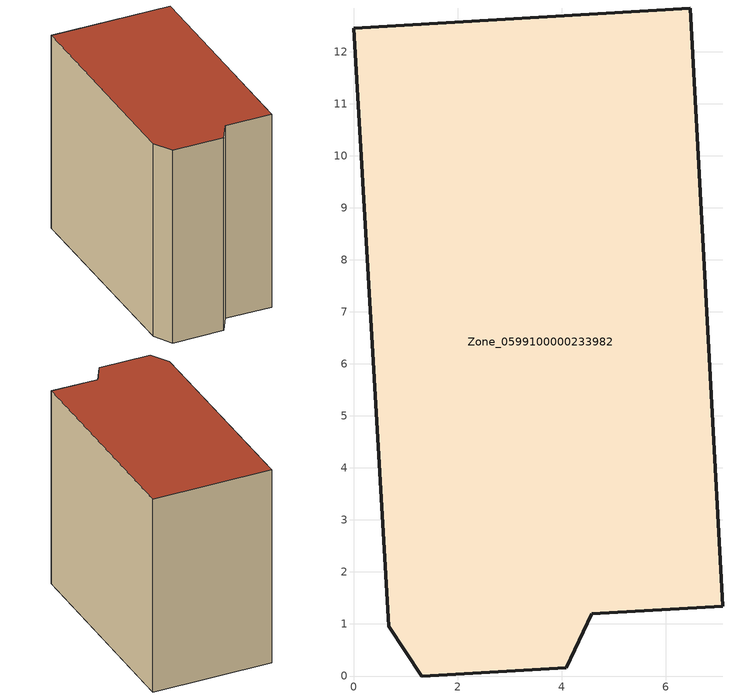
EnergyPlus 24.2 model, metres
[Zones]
Zone_0599100000233982
 floor ground (C_G): 0,12.45 6.47,12.84 7.1,1.34 4.58,1.2 4.09,0.16 1.31,0 0.68,0.96 z0
 wall outside (C_F): 0.68,0.96 1.31,0 4.09,0.16 4.58,1.2 7.1,1.34 6.47,12.84 0,12.45 0.68,0.96 z0:10.99
 roof outside (C_R): 6.47,12.84 0,12.45 0.68,0.96 1.31,0 4.09,0.16 4.58,1.2 7.1,1.34 z10.99
[BUILDING]
Pand.0599100000233982: North Axis=0; Terrain=City; Loads Convergence Tolerance Value=0.04; Temperature Convergence Tolerance Value=0.4; Solar Distribution=FullExterior; Maximum Number of Warmup Days=25; Minimum Number of Warmup Days=1
[Site:Location]
Rotterdam.The.Hague.AP_ZH_NLD Design_Conditions: Latitude=51.96; Longitude=4.45; Time Zone=1; Elevation=-4.5
[SITE:GROUNDTEMPERATURE:BUILDINGSURFACE]
18, 18, 18, 18, 18, 18, 18, 18, 18, 18, 18, 18
[MATERIAL] Thermal Absorptance=0.9; Solar Absorptance=0.7; Visible Absorptance=0.7
Name | Roughness | Thickness | Conductivity | Density | Specific Heat
G.TI.1946 | MediumSmooth | 0.15 | 1 | 540 | 1210
F.TI.1946 | Rough | 0.3 | 0.857143 | 1920 | 840
R.TI.1946 | MediumRough | 0.2 | 0.1 | 1500 | 1000
[CONSTRUCTION]
C_G: G.TI.1946
C_F: F.TI.1946
C_R: R.TI.1946
[ZONE]
Zone_0599100000233982: Type=1; Multiplier=1; Ceiling Height=Autocalculate; Volume=Autocalculate; Floor Area=autocalculate; Part of Total Floor Area=Yes
[ZONEINFILTRATION:DESIGNFLOWRATE]
Infil_Zone_0599100000233982: Zone or ZoneList or Space or SpaceList=Zone_0599100000233982; Schedule=AlwaysOn; Design Flow Rate Calculation Method=Flow/Area; Flow Rate per Floor Area=0.003; Constant Term Coefficient=1; Temperature Term Coefficient=0; Velocity Term Coefficient=0; Velocity Squared Term Coefficient=0
[HVACTEMPLATE:ZONE:IDEALLOADSAIRSYSTEM]
Zone_0599100000233982: Maximum Heating Supply Air Temperature=50; Minimum Cooling Supply Air Temperature=13; Maximum Heating Supply Air Humidity Ratio=0.0156; Minimum Cooling Supply Air Humidity Ratio=0.0077; Heating Limit=NoLimit; Cooling Limit=NoLimit; Dehumidification Control Type=ConstantSensibleHeatRatio; Cooling Sensible Heat Ratio=0.7; Dehumidification Setpoint=60; Humidification Control Type=None; Humidification Setpoint=30; Outdoor Air Method=None; Outdoor Air Flow Rate per Person=0.00944; Outdoor Air Flow Rate per Zone Floor Area=0; Outdoor Air Flow Rate per Zone=0; Demand Controlled Ventilation Type=None; Outdoor Air Economizer Type=NoEconomizer; Heat Recovery Type=None; Sensible Heat Recovery Effectiveness=0.7; Latent Heat Recovery Effectiveness=0.65
[ZONECONTROL:THERMOSTAT]
ThermostatControl_Zone_0599100000233982: Zone or ZoneList=Zone_0599100000233982; Control Type Schedule=DualSetpointControlType; Control 1=Thermostat_Zone_0599100000233982; Temperature Difference Between Cutout And Setpoint=0
[THERMOSTATSETPOINT:DUALSETPOINT]
Thermostat_Zone_0599100000233982: Heating Setpoint Temperature Schedule=HeatingSetpoint_Zone_0599100000233982; Cooling Setpoint Temperature Schedule=CoolingSetpoint_Zone_0599100000233982
[SCHEDULE:COMPACT]
HeatingSetpoint_Zone_0599100000233982: Through: 12/31, For: AllDays, Until: 24:00, 21
CoolingSetpoint_Zone_0599100000233982: Through: 12/31, For: AllDays, Until: 24:00, 24
DualSetpointControlType: Through: 12/31, For: AllDays, Until: 24:00, 4
AlwaysOn: Through: 12/31, For: AllDays, Until: 24:00, 1
